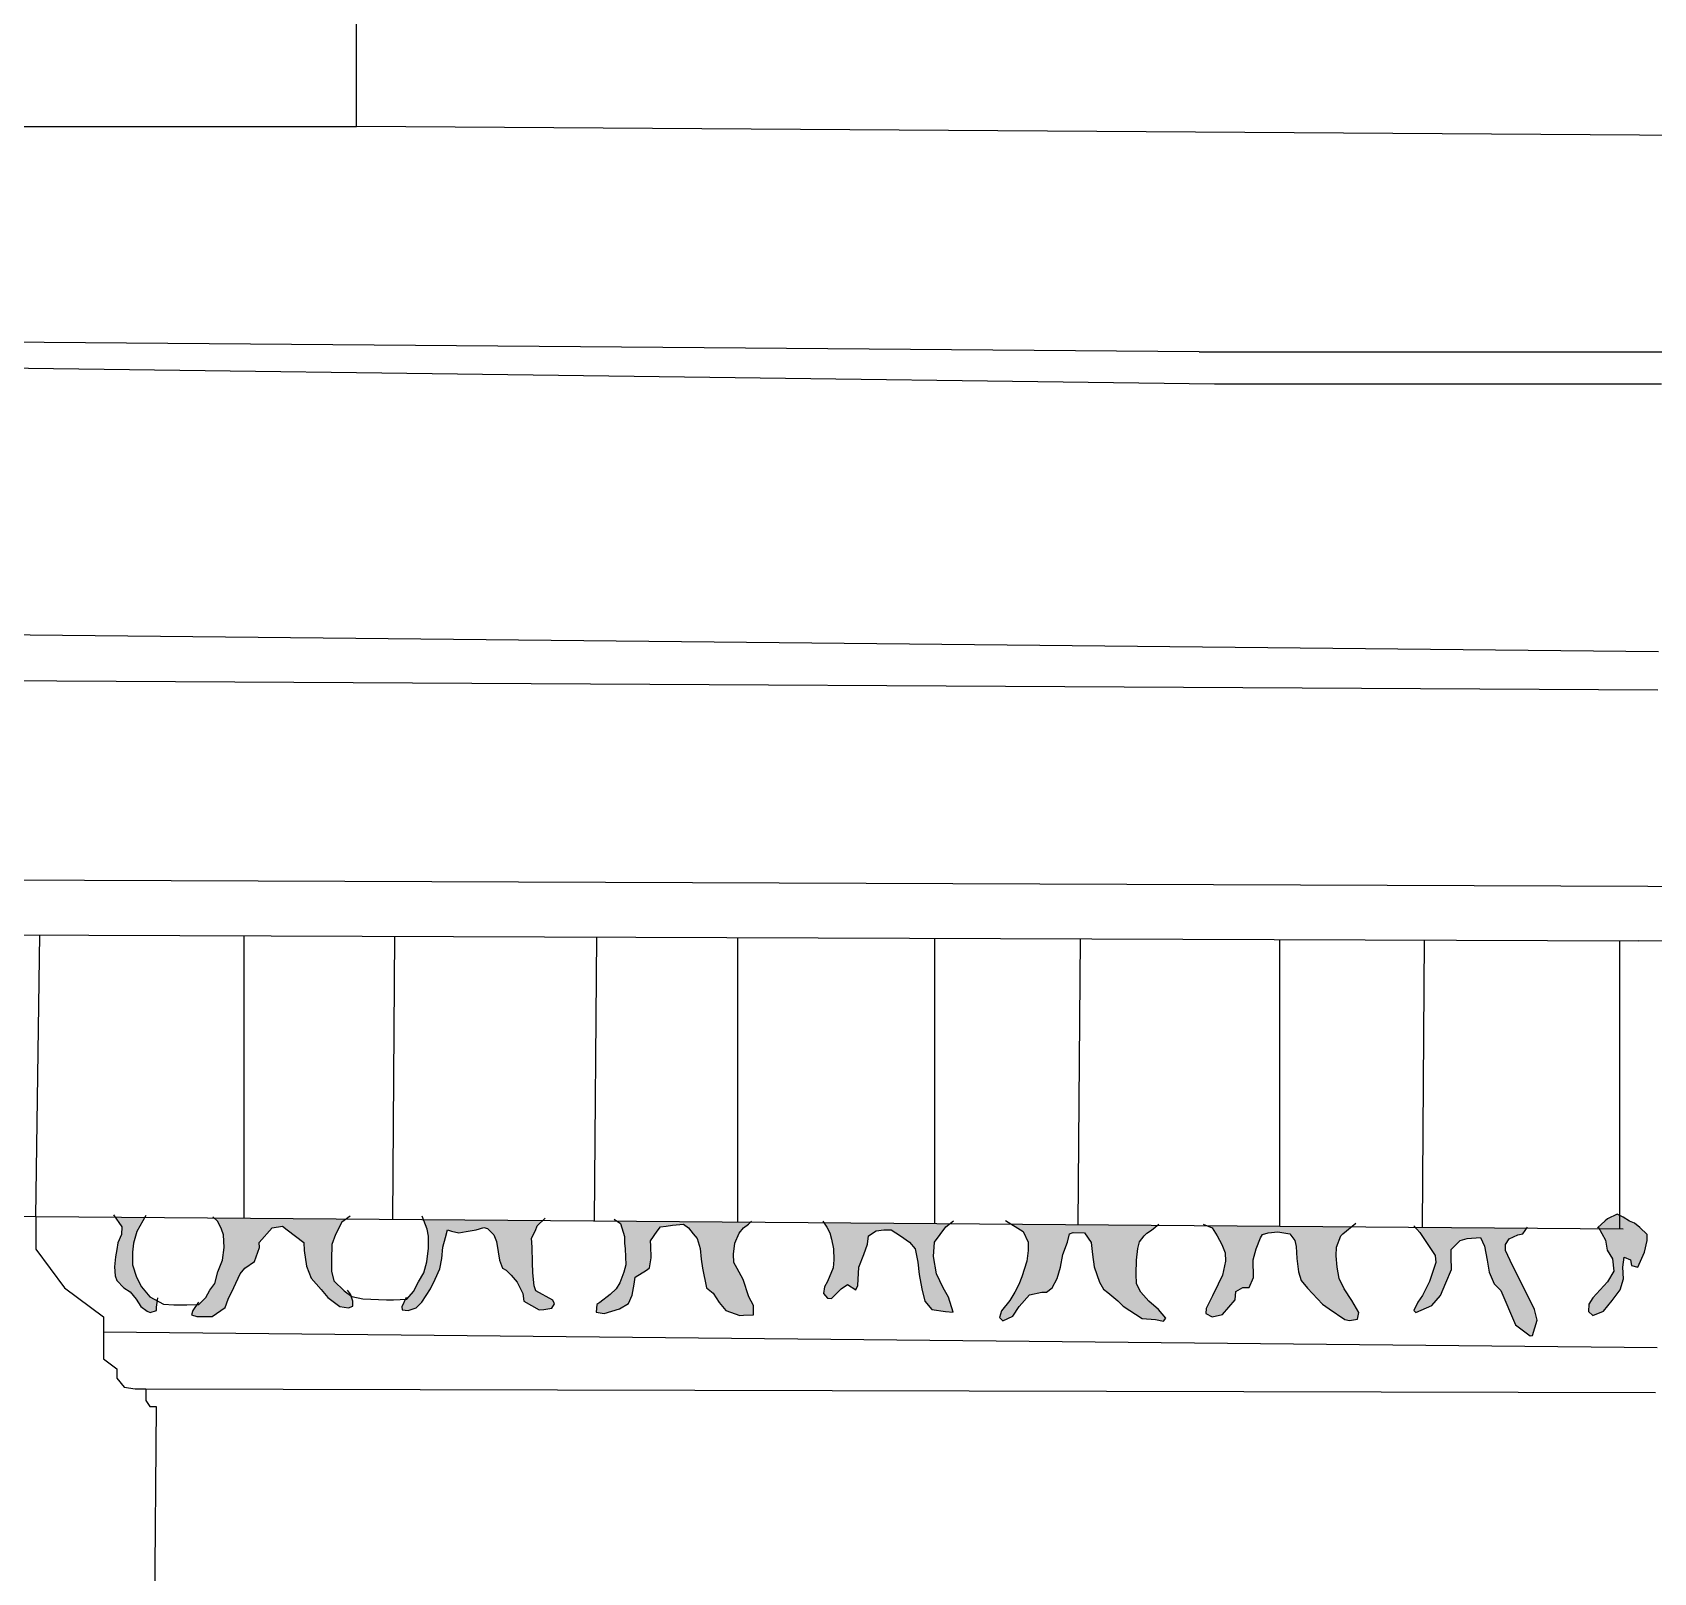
# Model space of a CAD drawing. Header units: inches. Extents: x 155 to 361, y 91 to 381.
# Drawn here: x 176.41 to 185.51, y 301.6 to 310.24 of the extents above; entities that cross this region are included whole.
import ezdxf

# ---------------------------------------------------------------- set-up
doc = ezdxf.new("R2010")
doc.units = ezdxf.units.IN
doc.header["$MEASUREMENT"] = 0
doc.layers.add('çziigi', color=10, linetype='Continuous')

msp = doc.modelspace()

# ---------------------------------------------------------------- hatches: boundary and pattern name
at = {"layer": 'çziigi'}
h = msp.add_hatch(color=256, dxfattribs=at)
h.dxf.hatch_style = 1
h.paths.add_polyline_path([(176.9815, 303.4459), (176.9992, 303.5122), (177.0443, 303.5906), (176.8772, 303.5919), (176.9144, 303.5377), (176.913, 303.4941), (176.8933, 303.4476), (176.8862, 303.411), (176.8792, 303.3688), (176.8736, 303.3139), (176.8778, 303.2632), (176.8876, 303.2364), (176.9257, 303.1956), (176.9623, 303.1731), (176.9947, 303.1309), (177.0215, 303.0914), (177.0567, 303.0647), (177.0736, 303.0562), (177.1088, 303.0689), (177.1103, 303.0872), (177.115, 303.1222), (177.0722, 303.1455), (177.0257, 303.2007), (176.997, 303.2559), (176.9749, 303.3244), (176.9749, 303.3951)])
h = msp.add_hatch(color=256, dxfattribs=at)
h.dxf.hatch_style = 1
h.paths.add_polyline_path([(177.7594, 303.5326), (177.817, 303.5411), (177.8423, 303.52), (177.9365, 303.4498), (177.9379, 303.4049), (177.9519, 303.3164), (177.9772, 303.2504), (178.0334, 303.1859), (178.0713, 303.1409), (178.1388, 303.0904), (178.1866, 303.0834), (178.2105, 303.0918), (178.2119, 303.1199), (178.201, 303.1514), (178.1621, 303.1786), (178.1046, 303.2338), (178.0914, 303.2891), (178.0914, 303.3553), (178.0936, 303.4393), (178.1135, 303.4945), (178.1489, 303.563), (178.1736, 303.5819), (177.4328, 303.5876), (177.4546, 303.5674), (177.4745, 303.5254), (177.4856, 303.4923), (177.49, 303.4216), (177.479, 303.3509), (177.4546, 303.2846), (177.4369, 303.2206), (177.4082, 303.183), (177.3861, 303.1411), (177.3463, 303.1013), (177.3349, 303.1009), (177.3126, 303.0679), (177.3056, 303.0441), (177.3365, 303.0342), (177.4222, 303.0342), (177.4953, 303.0848), (177.5121, 303.1311), (177.5444, 303.1971), (177.5782, 303.2743), (177.6049, 303.3066), (177.6597, 303.3431), (177.6878, 303.4217), (177.6863, 303.4498)])
h = msp.add_hatch(color=256, dxfattribs=at)
h.dxf.hatch_style = 1
h.paths.add_polyline_path([(184.5389, 303.477), (184.5597, 303.4299), (184.5763, 303.351), (184.586, 303.2831), (184.6138, 303.218), (184.6526, 303.1806), (184.7344, 302.9881), (184.8161, 302.9257), (184.83, 302.9271), (184.855, 303.0144), (184.8411, 303.0739), (184.7053, 303.3482), (184.6775, 303.405), (184.6775, 303.4382), (184.6997, 303.4701), (184.7482, 303.4922), (184.7759, 303.4992), (184.7991, 303.5308), (184.1717, 303.5356), (184.1979, 303.5061), (184.2839, 303.3773), (184.2866, 303.3371), (184.252, 303.2318), (184.2118, 303.1529), (184.1868, 303.1141), (184.1633, 303.0684), (184.1743, 303.0573), (184.2658, 303.0961), (184.3143, 303.1529), (184.3435, 303.2235), (184.3753, 303.2983), (184.374, 303.3676), (184.374, 303.4105), (184.4239, 303.4604), (184.4627, 303.4728)])
h.paths.add_polyline_path([(185.4722, 303.4953), (185.4317, 303.5344), (185.4023, 303.5581), (185.3744, 303.5693), (185.338, 303.5916), (185.3173, 303.602), (185.3173, 303.5268), (185.2042, 303.5276), (185.2388, 303.4631), (185.2486, 303.4059), (185.2793, 303.3584), (185.2863, 303.2886), (185.25, 303.2299), (185.1675, 303.1392), (185.1452, 303.1029), (185.1438, 303.0624), (185.1675, 303.04), (185.229, 303.0652), (185.2766, 303.1238), (185.3213, 303.1839), (185.3394, 303.2467), (185.3366, 303.3109), (185.3436, 303.3682), (185.38, 303.3528), (185.3856, 303.3207), (185.4205, 303.3123), (185.4582, 303.3947), (185.4736, 303.4604)])
h.paths.add_polyline_path([(185.3173, 303.602), (185.3045, 303.6084), (185.2514, 303.5832), (185.2374, 303.5707), (185.199, 303.5372), (185.2042, 303.5276), (185.3173, 303.5268)])
h.paths.add_polyline_path([(183.7277, 303.3744), (183.7305, 303.4229), (183.754, 303.4866), (183.7651, 303.4977), (183.8142, 303.5384), (182.9992, 303.5446), (183.0316, 303.5312), (183.0607, 303.4869), (183.087, 303.4384), (183.105, 303.3927), (183.1078, 303.3442), (183.0912, 303.2666), (183.0662, 303.2154), (183.0343, 303.1503), (182.9983, 303.0796), (182.9969, 303.0519), (183.0329, 303.0326), (183.0912, 303.0464), (183.1619, 303.1281), (183.1646, 303.1752), (183.2048, 303.1974), (183.2409, 303.1974), (183.2644, 303.2528), (183.263, 303.3525), (183.2797, 303.4148), (183.3032, 303.4758), (183.3157, 303.4952), (183.3462, 303.5049), (183.4017, 303.5104), (183.4682, 303.4979), (183.4959, 303.4619), (183.5029, 303.4273), (183.507, 303.3608), (183.5167, 303.286), (183.532, 303.2375), (183.5666, 303.1932), (183.6515, 303.1043), (183.6889, 303.078), (183.7776, 303.0184), (183.8026, 303.0129), (183.8483, 303.0198), (183.8552, 303.0572), (183.8164, 303.1237), (183.7735, 303.1902), (183.7443, 303.247), (183.7333, 303.3121)])
h.paths.add_polyline_path([(182.6071, 303.351), (182.6154, 303.4161), (182.6251, 303.4535), (182.6514, 303.4881), (182.6653, 303.502), (182.693, 303.5186), (182.727, 303.5467), (181.9048, 303.5531), (181.9719, 303.5121), (182.001, 303.4512), (181.9997, 303.4055), (181.9927, 303.3445), (181.965, 303.2573), (181.9484, 303.214), (181.9262, 303.171), (181.8971, 303.1239), (181.8499, 303.0658), (181.8389, 303.0284), (181.8583, 303.0104), (181.9137, 303.0367), (181.9497, 303.0907), (182.008, 303.1558), (182.0773, 303.171), (182.1022, 303.171), (182.1341, 303.1946), (182.1632, 303.2472), (182.1812, 303.3123), (182.1951, 303.383), (182.2201, 303.4522), (182.2325, 303.4979), (182.2519, 303.5062), (182.3171, 303.5035), (182.3531, 303.4494), (182.3614, 303.3816), (182.3698, 303.3137), (182.4003, 303.2278), (182.4224, 303.1877), (182.4474, 303.1697), (182.5028, 303.1226), (182.5333, 303.0921), (182.639, 303.0241), (182.7152, 303.0172), (182.7596, 303.0089), (182.7734, 303.0255), (182.7318, 303.074), (182.6778, 303.1197), (182.632, 303.171), (182.6085, 303.218), (182.6057, 303.2734)])
h.paths.add_polyline_path([(181.5377, 303.5371), (181.5615, 303.5557), (180.8534, 303.5612), (180.8707, 303.5354), (180.8873, 303.5035), (180.897, 303.4689), (180.9081, 303.4149), (180.9095, 303.3526), (180.9067, 303.3082), (180.8748, 303.2307), (180.8568, 303.2002), (180.8526, 303.1642), (180.8748, 303.1379), (180.897, 303.1365), (180.9511, 303.1891), (180.9871, 303.214), (181.0342, 303.185), (181.0453, 303.2085), (181.0509, 303.311), (181.0786, 303.3816), (181.098, 303.4398), (181.1035, 303.4869), (181.1479, 303.5146), (181.1895, 303.5201), (181.2311, 303.5201), (181.2837, 303.4869), (181.335, 303.4509), (181.3655, 303.4135), (181.3808, 303.3401), (181.3891, 303.2694), (181.4043, 303.1905), (181.4196, 303.1212), (181.4598, 303.0742), (181.536, 303.0617), (181.579, 303.0589), (181.5541, 303.1434), (181.5236, 303.1947), (181.4861, 303.2736), (181.4681, 303.3719), (181.4737, 303.4523)])
h.paths.add_polyline_path([(180.3781, 303.5021), (180.4031, 303.5312), (180.4308, 303.5534), (180.4438, 303.5644), (179.6934, 303.5701), (179.7127, 303.5563), (179.7363, 303.4842), (179.7363, 303.4455), (179.739, 303.415), (179.7432, 303.325), (179.7307, 303.2834), (179.7085, 303.2239), (179.6877, 303.1892), (179.6545, 303.1574), (179.5963, 303.113), (179.5796, 303.102), (179.5769, 303.059), (179.6212, 303.0521), (179.7072, 303.077), (179.7584, 303.1075), (179.7792, 303.1546), (179.7903, 303.2155), (179.7959, 303.2557), (179.8596, 303.2945), (179.8735, 303.3056), (179.8749, 303.307), (179.8846, 303.3637), (179.8832, 303.4316), (179.8818, 303.4593), (179.9192, 303.5133), (179.9373, 303.5369), (179.9691, 303.541), (180.0052, 303.548), (180.0662, 303.5535), (180.0939, 303.5327), (180.1202, 303.4981), (180.1438, 303.4718), (180.1604, 303.4164), (180.1646, 303.3568), (180.1729, 303.3056), (180.1952, 303.1946), (180.2326, 303.1655), (180.2673, 303.1129), (180.3047, 303.0686), (180.3823, 303.0395), (180.4031, 303.0423), (180.4585, 303.0437), (180.4599, 303.0963), (180.4322, 303.1448), (180.4017, 303.2417), (180.3684, 303.3041), (180.349, 303.3373), (180.3477, 303.3844), (180.3546, 303.4467)])
h.paths.add_polyline_path([(179.2352, 303.5172), (179.2463, 303.5436), (179.276, 303.5734), (178.6077, 303.5785), (178.6286, 303.5254), (178.6352, 303.4857), (178.6352, 303.4172), (178.6264, 303.3421), (178.6087, 303.2802), (178.58, 303.2294), (178.5512, 303.1742), (178.5136, 303.1322), (178.5054, 303.1317), (178.4853, 303.0893), (178.488, 303.0713), (178.5213, 303.0685), (178.5657, 303.0823), (178.5989, 303.1156), (178.6475, 303.1904), (178.6738, 303.2444), (178.7001, 303.3012), (178.7098, 303.3607), (178.7168, 303.4231), (178.7306, 303.4785), (178.7431, 303.52), (178.7653, 303.5131), (178.8055, 303.5048), (178.8471, 303.5117), (178.9025, 303.52), (178.9469, 303.5339), (178.9663, 303.5283), (179.0023, 303.4923), (179.0176, 303.4549), (179.0273, 303.3967), (179.0342, 303.351), (179.0508, 303.3067), (179.0716, 303.2943), (179.0994, 303.2665), (179.134, 303.2264), (179.1645, 303.1641), (179.17, 303.1211), (179.2574, 303.0726), (179.2823, 303.074), (179.3281, 303.0809), (179.3433, 303.1059), (179.3336, 303.1267), (179.238, 303.1779), (179.2283, 303.207), (179.2213, 303.279), (179.22, 303.3372), (179.2172, 303.4231), (179.213, 303.4743)])

# ---------------------------------------------------------------- linework, layer by layer
for p, q in [((178.2325, 309.7125), (178.2325, 311.54)), ((175.4002, 309.7125), (178.2325, 309.7125)), ((339.8885, 308.6299), (178.2325, 309.7125)), ((182.9596, 308.4472), (176.2482, 308.5022)), ((182.9596, 308.4472), (185.5639, 308.4472)), ((176.2489, 308.3576), (183.045, 308.2687)), ((183.045, 308.2687), (185.5534, 308.2687)), ((172.8107, 306.8955), (185.5369, 306.7658)), ((172.8548, 306.6222), (185.5336, 306.5506)), ((172.8548, 305.4968), (185.4768, 305.449)), ((185.4768, 305.449), (332.7444, 304.0605)), ((174.8346, 305.1822), (185.4262, 305.1431)), ((176.4321, 303.5953), (176.4549, 305.1762)), ((177.6017, 303.5863), (177.6017, 305.172)), ((178.4458, 305.1689), (178.4335, 303.5799)), ((179.5774, 305.1647), (179.5651, 303.5711)), ((180.3704, 303.5649), (180.3704, 305.1618)), ((181.4742, 305.1577), (181.4742, 303.5564)), ((182.292, 305.1547), (182.2796, 303.5502)), ((183.4109, 305.1506), (183.4109, 303.5415)), ((184.2225, 305.1476), (184.2101, 303.5353)), ((185.3173, 305.1435), (185.3173, 303.5268)), ((332.7949, 303.7546), (185.4262, 305.1431)), ((174.8346, 303.6184), (176.4321, 303.5953)), ((176.4321, 303.5953), (185.3378, 303.5266)), ((176.4321, 303.5953), (176.4321, 303.413)), ((176.8679, 303.6053), (176.9144, 303.5377)), ((176.9144, 303.5377), (176.913, 303.4941)), ((177.05, 303.6005), (176.9992, 303.5122)), ((177.4546, 303.5674), (177.4259, 303.5939)), ((177.4745, 303.5254), (177.4546, 303.5674)), ((177.4856, 303.4923), (177.4745, 303.5254)), ((177.6863, 303.4498), (177.7594, 303.5326)), ((177.7594, 303.5326), (177.817, 303.5411)), ((177.817, 303.5411), (177.8423, 303.52)), ((177.8423, 303.52), (177.9365, 303.4498)), ((178.1489, 303.563), (178.1135, 303.4945)), ((178.1953, 303.5983), (178.1489, 303.563)), ((178.6286, 303.5254), (178.5999, 303.5983)), ((178.6352, 303.4857), (178.6286, 303.5254)), ((178.7306, 303.4785), (178.7431, 303.52)), ((178.7431, 303.52), (178.7653, 303.5131)), ((178.8471, 303.5117), (178.9025, 303.52)), ((178.9025, 303.52), (178.9469, 303.5339)), ((178.9469, 303.5339), (178.9663, 303.5283)), ((178.9663, 303.5283), (179.0023, 303.4923)), ((179.2352, 303.5172), (179.2463, 303.5436)), ((179.2463, 303.5436), (179.2894, 303.5869)), ((179.678, 303.5812), (179.7127, 303.5563)), ((179.7127, 303.5563), (179.7363, 303.4842)), ((179.9192, 303.5133), (179.9373, 303.5369)), ((179.9373, 303.5369), (179.9691, 303.541)), ((179.9691, 303.541), (180.0052, 303.548)), ((180.0052, 303.548), (180.0662, 303.5535)), ((180.0662, 303.5535), (180.0939, 303.5327)), ((180.0939, 303.5327), (180.1202, 303.4981)), ((180.3781, 303.5021), (180.4031, 303.5312)), ((180.4031, 303.5312), (180.4308, 303.5534)), ((180.4308, 303.5534), (180.4488, 303.5686)), ((180.8485, 303.5686), (180.8707, 303.5354)), ((180.8707, 303.5354), (180.8873, 303.5035)), ((181.1479, 303.5146), (181.1895, 303.5201)), ((181.1895, 303.5201), (181.2311, 303.5201)), ((181.2311, 303.5201), (181.2837, 303.4869)), ((181.4737, 303.4523), (181.5377, 303.5371)), ((181.5377, 303.5371), (181.582, 303.5718)), ((181.8721, 303.5731), (181.9719, 303.5121)), ((182.6653, 303.502), (182.693, 303.5186)), ((182.693, 303.5186), (182.7332, 303.5518)), ((182.9816, 303.552), (183.0316, 303.5312)), ((183.0316, 303.5312), (183.0607, 303.4869)), ((183.7651, 303.4977), (183.8386, 303.5586)), ((184.1646, 303.5435), (184.1979, 303.5061)), ((184.7759, 303.4992), (184.8023, 303.5352)), ((185.2374, 303.5707), (185.1941, 303.533)), ((185.1983, 303.5386), (185.2388, 303.4631)), ((185.2514, 303.5832), (185.2374, 303.5707)), ((185.3045, 303.6084), (185.2514, 303.5832)), ((185.338, 303.5916), (185.3045, 303.6084)), ((185.3744, 303.5693), (185.338, 303.5916)), ((185.4023, 303.5581), (185.3744, 303.5693)), ((185.4317, 303.5344), (185.4023, 303.5581)), ((185.4722, 303.4953), (185.4317, 303.5344)), ((176.8933, 303.4476), (176.8862, 303.411)), ((176.913, 303.4941), (176.8933, 303.4476)), ((176.9815, 303.4459), (176.9749, 303.3951)), ((176.9992, 303.5122), (176.9815, 303.4459)), ((177.49, 303.4216), (177.4856, 303.4923)), ((177.6878, 303.4217), (177.6863, 303.4498)), ((177.9365, 303.4498), (177.9379, 303.4049)), ((178.0936, 303.4393), (178.0914, 303.3553)), ((178.1135, 303.4945), (178.0936, 303.4393)), ((178.6352, 303.4172), (178.6352, 303.4857)), ((178.7168, 303.4231), (178.7306, 303.4785)), ((178.7653, 303.5131), (178.8055, 303.5048)), ((178.8055, 303.5048), (178.8471, 303.5117)), ((179.0023, 303.4923), (179.0176, 303.4549)), ((179.0176, 303.4549), (179.0273, 303.3967)), ((179.213, 303.4743), (179.2352, 303.5172)), ((179.2172, 303.4231), (179.213, 303.4743)), ((179.7363, 303.4842), (179.7363, 303.4455)), ((179.7363, 303.4455), (179.739, 303.415)), ((179.8818, 303.4593), (179.9192, 303.5133)), ((179.8832, 303.4316), (179.8818, 303.4593)), ((179.8846, 303.3637), (179.8832, 303.4316)), ((180.1202, 303.4981), (180.1438, 303.4718)), ((180.1438, 303.4718), (180.1604, 303.4164)), ((180.3477, 303.3844), (180.3546, 303.4467)), ((180.3546, 303.4467), (180.3781, 303.5021)), ((180.8873, 303.5035), (180.897, 303.4689)), ((180.897, 303.4689), (180.9081, 303.4149)), ((181.0786, 303.3816), (181.098, 303.4398)), ((181.098, 303.4398), (181.1035, 303.4869)), ((181.1035, 303.4869), (181.1479, 303.5146)), ((181.2837, 303.4869), (181.335, 303.4509)), ((181.335, 303.4509), (181.3655, 303.4135)), ((181.4681, 303.3719), (181.4737, 303.4523)), ((181.9719, 303.5121), (182.001, 303.4512)), ((182.001, 303.4512), (181.9997, 303.4055)), ((182.1951, 303.383), (182.2201, 303.4522)), ((182.2201, 303.4522), (182.2325, 303.4979)), ((182.2325, 303.4979), (182.2519, 303.5062)), ((182.2519, 303.5062), (182.3171, 303.5035)), ((182.3171, 303.5035), (182.3531, 303.4494)), ((182.3531, 303.4494), (182.3614, 303.3816)), ((182.6154, 303.4161), (182.6251, 303.4535)), ((182.6251, 303.4535), (182.6514, 303.4881)), ((182.6514, 303.4881), (182.6653, 303.502)), ((183.0607, 303.4869), (183.087, 303.4384)), ((183.087, 303.4384), (183.105, 303.3927)), ((183.2797, 303.4148), (183.3032, 303.4758)), ((183.3032, 303.4758), (183.3157, 303.4952)), ((183.3157, 303.4952), (183.3462, 303.5049)), ((183.3462, 303.5049), (183.4017, 303.5104)), ((183.4017, 303.5104), (183.4682, 303.4979)), ((183.4682, 303.4979), (183.4959, 303.4619)), ((183.4959, 303.4619), (183.5029, 303.4273)), ((183.5029, 303.4273), (183.507, 303.3608)), ((183.7305, 303.4229), (183.754, 303.4866)), ((183.754, 303.4866), (183.7651, 303.4977)), ((184.1979, 303.5061), (184.2839, 303.3773)), ((184.374, 303.4105), (184.4239, 303.4604)), ((184.4239, 303.4604), (184.4627, 303.4728)), ((184.4627, 303.4728), (184.5389, 303.477)), ((184.5389, 303.477), (184.5597, 303.4299)), ((184.5597, 303.4299), (184.5763, 303.351)), ((184.6775, 303.4382), (184.6997, 303.4701)), ((184.6775, 303.405), (184.6775, 303.4382)), ((184.6997, 303.4701), (184.7482, 303.4922)), ((184.7482, 303.4922), (184.7759, 303.4992)), ((185.2388, 303.4631), (185.2486, 303.4059)), ((185.4582, 303.3947), (185.4736, 303.4604)), ((185.4736, 303.4604), (185.4722, 303.4953)), ((176.4321, 303.413), (176.5942, 303.1951)), ((176.8792, 303.3688), (176.8736, 303.3139)), ((176.8862, 303.411), (176.8792, 303.3688)), ((176.9749, 303.3951), (176.9749, 303.3244)), ((177.4546, 303.2846), (177.479, 303.3509)), ((177.479, 303.3509), (177.49, 303.4216)), ((177.6049, 303.3066), (177.6597, 303.3431)), ((177.6597, 303.3431), (177.6878, 303.4217)), ((177.9379, 303.4049), (177.9519, 303.3164)), ((178.0914, 303.3553), (178.0914, 303.2891)), ((178.6087, 303.2802), (178.6264, 303.3421)), ((178.6264, 303.3421), (178.6352, 303.4172)), ((178.7001, 303.3012), (178.7098, 303.3607)), ((178.7098, 303.3607), (178.7168, 303.4231)), ((179.0273, 303.3967), (179.0342, 303.351)), ((179.0342, 303.351), (179.0508, 303.3067)), ((179.22, 303.3372), (179.2172, 303.4231)), ((179.2213, 303.279), (179.22, 303.3372)), ((179.739, 303.415), (179.7432, 303.325)), ((179.8749, 303.307), (179.8846, 303.3637)), ((180.1604, 303.4164), (180.1646, 303.3568)), ((180.1646, 303.3568), (180.1729, 303.3056)), ((180.349, 303.3373), (180.3477, 303.3844)), ((180.3684, 303.3041), (180.349, 303.3373)), ((180.9095, 303.3526), (180.9067, 303.3082)), ((180.9081, 303.4149), (180.9095, 303.3526)), ((181.0509, 303.311), (181.0786, 303.3816)), ((181.3655, 303.4135), (181.3808, 303.3401)), ((181.3808, 303.3401), (181.3891, 303.2694)), ((181.4861, 303.2736), (181.4681, 303.3719)), ((181.9927, 303.3445), (181.965, 303.2573)), ((181.9997, 303.4055), (181.9927, 303.3445)), ((182.1812, 303.3123), (182.1951, 303.383)), ((182.3614, 303.3816), (182.3698, 303.3137)), ((182.6057, 303.2734), (182.6071, 303.351)), ((182.6071, 303.351), (182.6154, 303.4161)), ((183.1078, 303.3442), (183.0912, 303.2666)), ((183.105, 303.3927), (183.1078, 303.3442)), ((183.263, 303.3525), (183.2797, 303.4148)), ((183.2644, 303.2528), (183.263, 303.3525)), ((183.507, 303.3608), (183.5167, 303.286)), ((183.7277, 303.3744), (183.7305, 303.4229)), ((183.7333, 303.3121), (183.7277, 303.3744)), ((184.2866, 303.3371), (184.252, 303.2318)), ((184.2839, 303.3773), (184.2866, 303.3371)), ((184.374, 303.3676), (184.374, 303.4105)), ((184.3753, 303.2983), (184.374, 303.3676)), ((184.5763, 303.351), (184.586, 303.2831)), ((184.7053, 303.3482), (184.6775, 303.405)), ((184.8411, 303.0739), (184.7053, 303.3482)), ((185.2486, 303.4059), (185.2793, 303.3584)), ((185.2793, 303.3584), (185.2863, 303.2886)), ((185.3366, 303.3109), (185.3436, 303.3682)), ((185.3436, 303.3682), (185.38, 303.3528)), ((185.38, 303.3528), (185.3856, 303.3207)), ((185.4205, 303.3123), (185.4582, 303.3947)), ((176.8736, 303.3139), (176.8778, 303.2632)), ((176.8778, 303.2632), (176.8876, 303.2364)), ((176.9749, 303.3244), (176.997, 303.2559)), ((176.997, 303.2559), (177.0257, 303.2007)), ((177.4369, 303.2206), (177.4546, 303.2846)), ((177.5444, 303.1971), (177.5782, 303.2743)), ((177.5782, 303.2743), (177.6049, 303.3066)), ((177.9519, 303.3164), (177.9772, 303.2504)), ((177.9772, 303.2504), (178.0334, 303.1859)), ((178.0914, 303.2891), (178.1046, 303.2338)), ((178.58, 303.2294), (178.6087, 303.2802)), ((178.6738, 303.2444), (178.7001, 303.3012)), ((179.0508, 303.3067), (179.0716, 303.2943)), ((179.0716, 303.2943), (179.0994, 303.2665)), ((179.0994, 303.2665), (179.134, 303.2264)), ((179.2283, 303.207), (179.2213, 303.279)), ((179.7307, 303.2834), (179.7085, 303.2239)), ((179.7432, 303.325), (179.7307, 303.2834)), ((179.7903, 303.2155), (179.7959, 303.2557)), ((179.7959, 303.2557), (179.8596, 303.2945)), ((179.8596, 303.2945), (179.8735, 303.3056)), ((179.8735, 303.3056), (179.8749, 303.307)), ((180.1729, 303.3056), (180.1952, 303.1946)), ((180.4017, 303.2417), (180.3684, 303.3041)), ((180.9067, 303.3082), (180.8748, 303.2307)), ((181.0453, 303.2085), (181.0509, 303.311)), ((181.3891, 303.2694), (181.4043, 303.1905)), ((181.5236, 303.1947), (181.4861, 303.2736)), ((181.965, 303.2573), (181.9484, 303.214)), ((182.1341, 303.1946), (182.1632, 303.2472)), ((182.1632, 303.2472), (182.1812, 303.3123)), ((182.3698, 303.3137), (182.4003, 303.2278)), ((182.6085, 303.218), (182.6057, 303.2734)), ((183.0912, 303.2666), (183.0662, 303.2154)), ((183.2409, 303.1974), (183.2644, 303.2528)), ((183.5167, 303.286), (183.532, 303.2375)), ((183.7443, 303.247), (183.7333, 303.3121)), ((183.7735, 303.1902), (183.7443, 303.247)), ((184.3435, 303.2235), (184.3753, 303.2983)), ((184.586, 303.2831), (184.6138, 303.218)), ((185.2863, 303.2886), (185.25, 303.2299)), ((185.3213, 303.1839), (185.3394, 303.2467)), ((185.3394, 303.2467), (185.3366, 303.3109)), ((185.3856, 303.3207), (185.4205, 303.3123)), ((176.5942, 303.1951), (176.8124, 303.0327)), ((176.8876, 303.2364), (176.9257, 303.1956)), ((176.9257, 303.1956), (176.9623, 303.1731)), ((176.9623, 303.1731), (176.9947, 303.1309)), ((177.0257, 303.2007), (177.0722, 303.1455)), ((177.3861, 303.1411), (177.4082, 303.183)), ((177.4082, 303.183), (177.4369, 303.2206)), ((177.5121, 303.1311), (177.5444, 303.1971)), ((178.0334, 303.1859), (178.0713, 303.1409)), ((178.1046, 303.2338), (178.1621, 303.1786)), ((178.1621, 303.1786), (178.2063, 303.1477)), ((178.1978, 303.1606), (178.1809, 303.1831)), ((178.2119, 303.1199), (178.1978, 303.1606)), ((178.5136, 303.1322), (178.5512, 303.1742)), ((178.5512, 303.1742), (178.58, 303.2294)), ((178.5989, 303.1156), (178.6475, 303.1904)), ((178.6475, 303.1904), (178.6738, 303.2444)), ((179.134, 303.2264), (179.1645, 303.1641)), ((179.1645, 303.1641), (179.17, 303.1211)), ((179.238, 303.1779), (179.2283, 303.207)), ((179.3336, 303.1267), (179.238, 303.1779)), ((179.6545, 303.1574), (179.5963, 303.113)), ((179.6877, 303.1892), (179.6545, 303.1574)), ((179.7085, 303.2239), (179.6877, 303.1892)), ((179.7584, 303.1075), (179.7792, 303.1546)), ((179.7792, 303.1546), (179.7903, 303.2155)), ((180.1952, 303.1946), (180.2326, 303.1655)), ((180.2326, 303.1655), (180.2673, 303.1129)), ((180.4322, 303.1448), (180.4017, 303.2417)), ((180.8568, 303.2002), (180.8526, 303.1642)), ((180.8526, 303.1642), (180.8748, 303.1379)), ((180.8748, 303.2307), (180.8568, 303.2002)), ((180.897, 303.1365), (180.9511, 303.1891)), ((180.9511, 303.1891), (180.9871, 303.214)), ((180.9871, 303.214), (181.0342, 303.185)), ((181.0342, 303.185), (181.0453, 303.2085)), ((181.4043, 303.1905), (181.4196, 303.1212)), ((181.5541, 303.1434), (181.5236, 303.1947)), ((181.9262, 303.171), (181.8971, 303.1239)), ((181.9484, 303.214), (181.9262, 303.171)), ((181.9497, 303.0907), (182.008, 303.1558)), ((182.008, 303.1558), (182.0773, 303.171)), ((182.0773, 303.171), (182.1022, 303.171)), ((182.1022, 303.171), (182.1341, 303.1946)), ((182.4003, 303.2278), (182.4224, 303.1877)), ((182.4224, 303.1877), (182.4474, 303.1697)), ((182.4474, 303.1697), (182.5028, 303.1226)), ((182.632, 303.171), (182.6085, 303.218)), ((182.6778, 303.1197), (182.632, 303.171)), ((183.0662, 303.2154), (183.0343, 303.1503)), ((183.1619, 303.1281), (183.1646, 303.1752)), ((183.1646, 303.1752), (183.2048, 303.1974)), ((183.2048, 303.1974), (183.2409, 303.1974)), ((183.532, 303.2375), (183.5666, 303.1932)), ((183.5666, 303.1932), (183.6515, 303.1043)), ((183.8164, 303.1237), (183.7735, 303.1902)), ((184.252, 303.2318), (184.2118, 303.1529)), ((184.3143, 303.1529), (184.3435, 303.2235)), ((184.6138, 303.218), (184.6526, 303.1806)), ((184.6526, 303.1806), (184.7344, 302.9881)), ((185.25, 303.2299), (185.1675, 303.1392)), ((185.2766, 303.1238), (185.3213, 303.1839)), ((176.9947, 303.1309), (177.0215, 303.0914)), ((177.0215, 303.0914), (177.0567, 303.0647)), ((177.0567, 303.0647), (177.0736, 303.0562)), ((177.0722, 303.1455), (177.1495, 303.1035)), ((177.0736, 303.0562), (177.1088, 303.0689)), ((177.1088, 303.0689), (177.1103, 303.0872)), ((177.1103, 303.0872), (177.1173, 303.1393)), ((177.1495, 303.1035), (177.207, 303.0991)), ((177.207, 303.0991), (177.28, 303.0991)), ((177.28, 303.0991), (177.3463, 303.1013)), ((177.3126, 303.0679), (177.3056, 303.0441)), ((177.3449, 303.1157), (177.3126, 303.0679)), ((177.3463, 303.1013), (177.3861, 303.1411)), ((177.4222, 303.0342), (177.4953, 303.0848)), ((177.4953, 303.0848), (177.5121, 303.1311)), ((178.0713, 303.1409), (178.1388, 303.0904)), ((178.1388, 303.0904), (178.1866, 303.0834)), ((178.1866, 303.0834), (178.2105, 303.0918)), ((178.2063, 303.1477), (178.2682, 303.1344)), ((178.2105, 303.0918), (178.2119, 303.1199)), ((178.2682, 303.1344), (178.4009, 303.1278)), ((178.4009, 303.1278), (178.4385, 303.1278)), ((178.4385, 303.1278), (178.5136, 303.1322)), ((178.5102, 303.1419), (178.4853, 303.0893)), ((178.4853, 303.0893), (178.488, 303.0713)), ((178.488, 303.0713), (178.5213, 303.0685)), ((178.5213, 303.0685), (178.5657, 303.0823)), ((178.5657, 303.0823), (178.5989, 303.1156)), ((179.17, 303.1211), (179.2574, 303.0726)), ((179.2574, 303.0726), (179.2823, 303.074)), ((179.2823, 303.074), (179.3281, 303.0809)), ((179.3281, 303.0809), (179.3433, 303.1059)), ((179.3433, 303.1059), (179.3336, 303.1267)), ((179.5796, 303.102), (179.5769, 303.059)), ((179.5963, 303.113), (179.5796, 303.102)), ((179.6212, 303.0521), (179.7072, 303.077)), ((179.7072, 303.077), (179.7584, 303.1075)), ((180.2673, 303.1129), (180.3047, 303.0686)), ((180.3047, 303.0686), (180.3823, 303.0395)), ((180.4599, 303.0963), (180.4322, 303.1448)), ((180.4585, 303.0437), (180.4599, 303.0963)), ((180.8748, 303.1379), (180.897, 303.1365)), ((181.4196, 303.1212), (181.4598, 303.0742)), ((181.4598, 303.0742), (181.536, 303.0617)), ((181.579, 303.0589), (181.5541, 303.1434)), ((181.8499, 303.0658), (181.8389, 303.0284)), ((181.8971, 303.1239), (181.8499, 303.0658)), ((181.9137, 303.0367), (181.9497, 303.0907)), ((182.5028, 303.1226), (182.5333, 303.0921)), ((182.5333, 303.0921), (182.639, 303.0241)), ((182.7318, 303.074), (182.6778, 303.1197)), ((182.7734, 303.0255), (182.7318, 303.074)), ((182.9983, 303.0796), (182.9969, 303.0519)), ((183.0343, 303.1503), (182.9983, 303.0796)), ((183.0912, 303.0464), (183.1619, 303.1281)), ((183.6515, 303.1043), (183.6889, 303.078)), ((183.6889, 303.078), (183.7776, 303.0184)), ((183.8552, 303.0572), (183.8164, 303.1237)), ((184.1868, 303.1141), (184.1633, 303.0684)), ((184.1633, 303.0684), (184.1743, 303.0573)), ((184.1743, 303.0573), (184.2658, 303.0961)), ((184.2118, 303.1529), (184.1868, 303.1141)), ((184.2658, 303.0961), (184.3143, 303.1529)), ((184.855, 303.0144), (184.8411, 303.0739)), ((185.1452, 303.1029), (185.1438, 303.0624)), ((185.1675, 303.1392), (185.1452, 303.1029)), ((185.1675, 303.04), (185.229, 303.0652)), ((185.229, 303.0652), (185.2766, 303.1238)), ((176.8124, 303.0327), (176.8124, 302.8658)), ((177.3056, 303.0441), (177.3365, 303.0342)), ((177.3365, 303.0342), (177.4222, 303.0342)), ((179.5769, 303.059), (179.6212, 303.0521)), ((180.3823, 303.0395), (180.4031, 303.0423)), ((180.4031, 303.0423), (180.4585, 303.0437)), ((181.536, 303.0617), (181.579, 303.0589)), ((181.8389, 303.0284), (181.8583, 303.0104)), ((181.8583, 303.0104), (181.9137, 303.0367)), ((182.639, 303.0241), (182.7152, 303.0172)), ((182.7152, 303.0172), (182.7596, 303.0089)), ((182.7596, 303.0089), (182.7734, 303.0255)), ((182.9969, 303.0519), (183.0329, 303.0326)), ((183.0329, 303.0326), (183.0912, 303.0464)), ((183.7776, 303.0184), (183.8026, 303.0129)), ((183.8026, 303.0129), (183.8483, 303.0198)), ((183.8483, 303.0198), (183.8552, 303.0572)), ((184.7344, 302.9881), (184.8161, 302.9257)), ((184.83, 302.9271), (184.855, 303.0144)), ((185.1438, 303.0624), (185.1675, 303.04)), ((176.8124, 302.9493), (185.53, 302.8606)), ((184.8161, 302.9257), (184.83, 302.9271)), ((176.8124, 302.8658), (176.8124, 302.7962)), ((176.8124, 302.7962), (176.8866, 302.7406)), ((176.8866, 302.7406), (176.8866, 302.6893)), ((176.8866, 302.6893), (176.9274, 302.6376)), ((176.9274, 302.6376), (176.9899, 302.6284)), ((176.9899, 302.6284), (177.0501, 302.6284)), ((177.0501, 302.6284), (177.0501, 302.5625)), ((177.0501, 302.6284), (185.5206, 302.6081)), ((177.0501, 302.5625), (177.0717, 302.5296)), ((177.0717, 302.5296), (177.1069, 302.5296)), ((177.1069, 302.5296), (177.0736, 297.9335))]:
    msp.add_line(p, q, dxfattribs=at)

doc.saveas('drawing.dxf')
